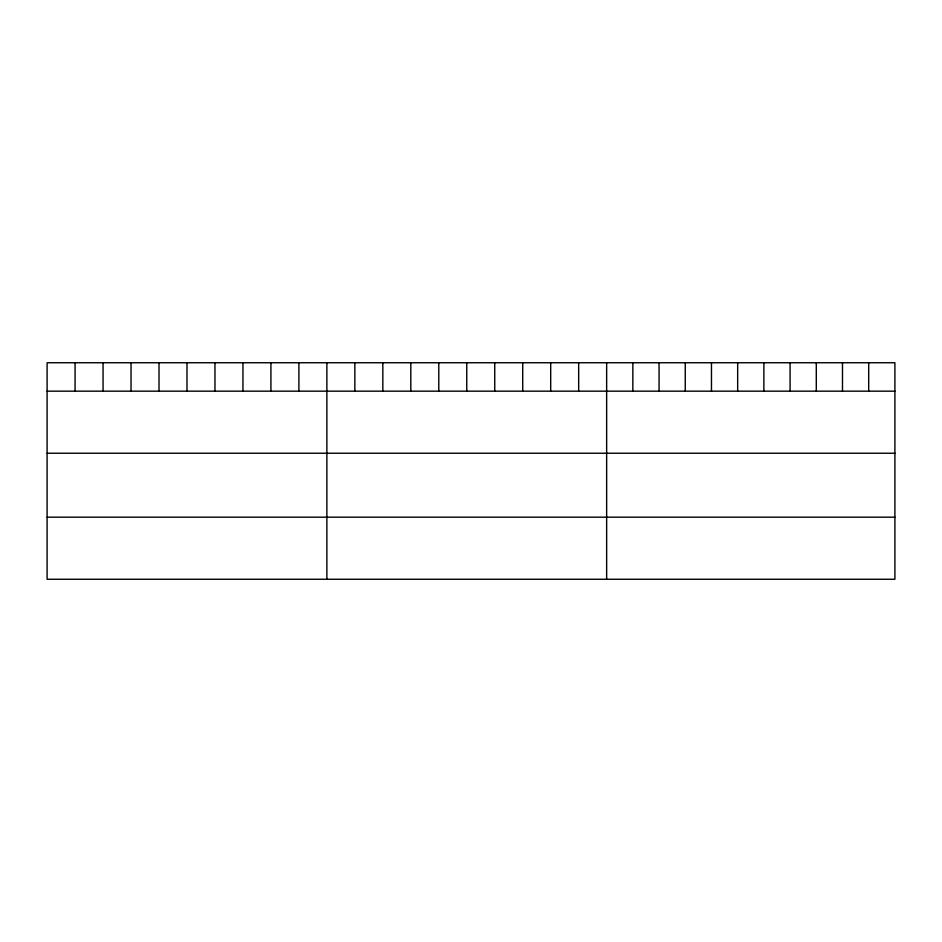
<?xml version="1.0" encoding="UTF-8"?>
<svg xmlns="http://www.w3.org/2000/svg" width="942" height="942" viewBox="0 0 942 942"><rect width="100%" height="100%" fill="white"/><g stroke="black" fill="none" stroke-linecap="round" stroke-linejoin="round"><path stroke-width="1.41" d="M894.9 391.166L894.9 579.259L47.1 579.259L47.1 362.741L894.9 362.741L894.9 391.166L47.1 391.166M47.1 453.232L894.9 453.232M47.1 517.182L894.9 517.182M868.701 362.741L868.701 391.166M842.489 362.741L842.489 391.166M816.29 362.741L816.29 391.166M790.079 362.741L790.079 391.166M763.88 362.741L763.88 391.166M737.668 362.741L737.668 391.166M711.469 362.741L711.469 391.166M685.258 362.741L685.258 391.166M659.059 362.741L659.059 391.166M632.847 362.741L632.847 391.166M606.648 362.741L606.648 579.259M578.671 362.741L578.671 391.166M550.693 362.741L550.693 391.166M522.716 362.741L522.716 391.166M494.738 362.741L494.738 391.166M466.761 362.741L466.761 391.166M438.784 362.741L438.784 391.166M410.806 362.741L410.806 391.166M382.829 362.741L382.829 391.166M354.851 362.741L354.851 391.166M326.874 362.741L326.874 579.259M298.897 362.741L298.897 391.166M270.919 362.741L270.919 391.166M242.942 362.741L242.942 391.166M214.964 362.741L214.964 391.166M186.987 362.741L186.987 391.166M159.01 362.741L159.01 391.166M131.032 362.741L131.032 391.166M103.055 362.741L103.055 391.166M75.077 362.741L75.077 391.166"/></g></svg>
